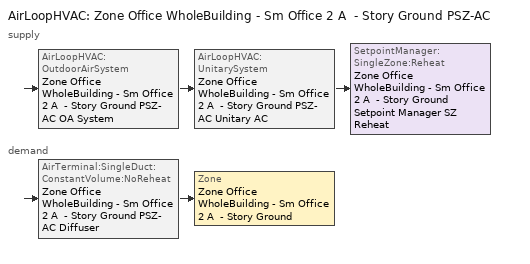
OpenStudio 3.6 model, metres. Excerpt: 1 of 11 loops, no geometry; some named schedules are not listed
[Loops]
AirLoopHVAC 'Zone Office WholeBuilding - Sm Office 2 A  - Story Ground PSZ-AC'
 supply: AirLoopHVAC:OutdoorAirSystem 'Zone Office WholeBuilding - Sm Office 2 A  - Story Ground PSZ-AC OA System' > AirLoopHVAC:UnitarySystem 'Zone Office WholeBuilding - Sm Office 2 A  - Story Ground PSZ-AC Unitary AC' > SetpointManager:SingleZone:Reheat 'Zone Office WholeBuilding - Sm Office 2 A  - Story Ground Setpoint Manager SZ Reheat'
 demand: AirTerminal:SingleDuct:ConstantVolume:NoReheat 'Zone Office WholeBuilding - Sm Office 2 A  - Story Ground PSZ-AC Diffuser' > Zone 'Zone Office WholeBuilding - Sm Office 2 A  - Story Ground'
[Sizing:Zone]
Zone Office WholeBuilding - Sm Office 2 A  - Story Ground: Zone Cooling Design Supply Air Temperature Input Method=SupplyAirTemperature; Zone Cooling Design Supply Air Temperature {C}=12.7778; Zone Cooling Design Supply Air Temperature Difference {deltaC}=11.11; Zone Heating Design Supply Air Temperature Input Method=SupplyAirTemperature; Zone Heating Design Supply Air Temperature {C}=50; Zone Heating Design Supply Air Temperature Difference {deltaC}=11.11; Zone Cooling Design Supply Air Humidity Ratio {kg-H2O/kg-air}=0.0085; Zone Heating Design Supply Air Humidity Ratio {kg-H2O/kg-air}=0.008; Cooling Design Air Flow Method=DesignDay; Heating Design Air Flow Method=DesignDay; Account for Dedicated Outdoor Air System=No; Dedicated Outdoor Air System Control Strategy=NeutralSupplyAir; Dedicated Outdoor Air Low Setpoint Temperature for Design {C}=autosize; Dedicated Outdoor Air High Setpoint Temperature for Design {C}=autosize; Zone Load Sizing Method=Sensible Load Only No Latent Load; Zone Latent Cooling Design Supply Air Humidity Ratio Input Method=HumidityRatioDifference; Zone Cooling Design Supply Air Humidity Ratio Difference {kgWater/kgDryAir}=0.005; Zone Latent Heating Design Supply Air Humidity Ratio Input Method=HumidityRatioDifference; Zone Humidification Design Supply Air Humidity Ratio Difference {kgWater/kgDryAir}=0.005
[Zone equipment]
Zone Office WholeBuilding - Sm Office 2 A  - Story Ground: Zone Office WholeBuilding - Sm Office 2 A  - Story Ground PSZ-AC Diffuser
[AirLoopHVAC]
Zone Office WholeBuilding - Sm Office 2 A  - Story Ground PSZ-AC: Availability Schedule=Zone Office WholeBuilding - Sm Office 2 A  - Story Ground PSZ-AC Occ Sch; Design Supply Air Flow Rate {m3/s}=autosize; Design Return Air Flow Fraction of Supply Air Flow=1
[Sizing:System]
Zone Office WholeBuilding - Sm Office 2 A  - Story Ground PSZ-AC: Type of Load to Size On=Sensible; Design Outdoor Air Flow Rate {m3/s}=Autosize; Central Heating Maximum System Air Flow Ratio=1; Preheat Design Temperature {C}=7.22222; Preheat Design Humidity Ratio {kg-H2O/kg-Air}=0.008; Precool Design Temperature {C}=12.7778; Precool Design Humidity Ratio {kg-H2O/kg-Air}=0.008; Central Cooling Design Supply Air Temperature {C}=12.7778; Central Heating Design Supply Air Temperature {C}=50; Sizing Option=Coincident; 100% Outdoor Air in Cooling=No; 100% Outdoor Air in Heating=No; Central Cooling Design Supply Air Humidity Ratio {kg-H2O/kg-Air}=0.0085; Central Heating Design Supply Air Humidity Ratio {kg-H2O/kg-Air}=0.008; Cooling Design Air Flow Method=DesignDay; Heating Design Air Flow Method=DesignDay; System Outdoor Air Method=ZoneSum; Zone Maximum Outdoor Air Fraction=1; Cooling Supply Air Flow Rate Per Floor Area {m3/s-m2}=0.00996765; Cooling Fraction of Autosized Cooling Supply Air Flow Rate=1; Cooling Supply Air Flow Rate Per Unit Cooling Capacity {m3/s-W}=3.94755e-05; Heating Supply Air Flow Rate Per Floor Area {m3/s-m2}=0.00996765; Heating Fraction of Autosized Heating Supply Air Flow Rate=1; Heating Fraction of Autosized Cooling Supply Air Flow Rate=1; Heating Supply Air Flow Rate Per Unit Heating Capacity {m3/s-W}=3.15882e-05; Cooling Design Capacity Method=CoolingDesignCapacity; Cooling Design Capacity {W}=autosize; Cooling Design Capacity Per Floor Area {W/m2}=234.7; Fraction of Autosized Cooling Design Capacity=1; Heating Design Capacity Method=HeatingDesignCapacity; Heating Design Capacity {W}=autosize; Heating Design Capacity Per Floor Area {W/m2}=157; Fraction of Autosized Heating Design Capacity=1; Central Cooling Capacity Control Method=OnOff; Occupant Diversity=autosize
[SetpointManager:SingleZone:Reheat]
Zone Office WholeBuilding - Sm Office 2 A  - Story Ground Setpoint Manager SZ Reheat: Minimum Supply Air Temperature {C}=12.7778; Maximum Supply Air Temperature {C}=50; Control Zone=Zone Office WholeBuilding - Sm Office 2 A  - Story Ground; Setpoint Node or NodeList=Zone Office WholeBuilding - Sm Office 2 A  - Story Ground PSZ-AC Supply Outlet Node
[Coil:Heating:Gas]
Zone Office WholeBuilding - Sm Office 2 A  - Story Ground PSZ-AC Gas Htg Coil 54kBtu/hr 0.8 Thermal Eff: Availability Schedule=Always On Discrete; Gas Burner Efficiency=0.8; Nominal Capacity {W}=AutoSize; Parasitic Electric Load {W}=0; Parasitic Gas Load {W}=0
[Coil:Heating:Electric]
Zone Office WholeBuilding - Sm Office 2 A  - Story Ground PSZ-AC No Heat: Availability Schedule=Always Off Discrete; Efficiency=1; Nominal Capacity {W}=0
[Coil:Cooling:DX:SingleSpeed]
Zone Office WholeBuilding - Sm Office 2 A  - Story Ground PSZ-AC 1spd DX AC Clg Coil 22kBtu/hr 13.0SEER: Availability Schedule=Always On Discrete; Rated Total Cooling Capacity {W}=autosize; Rated Sensible Heat Ratio=autosize; Rated COP {W/W}=3.91157; Rated Air Flow Rate {m3/s}=autosize; Rated Evaporator Fan Power Per Volume Flow Rate 2017 {W/(m3/s)}=773.3; Rated Evaporator Fan Power Per Volume Flow Rate 2023 {W/(m3/s)}=934.4; Total Cooling Capacity Function of Temperature Curve=PSZ-Fine Storage DX Coil Cap-FT; Total Cooling Capacity Function of Flow Fraction Curve=DX Coil Cap-FF; Energy Input Ratio Function of Temperature Curve=PSZ-AC DX Coil EIR-FT; Energy Input Ratio Function of Flow Fraction Curve=Split DX Coil EIR-FF; Part Load Fraction Correlation Curve=HPACCOOLPLFFPLR; Minimum Outdoor Dry-Bulb Temperature for Compressor Operation {C}=-25; Nominal Time for Condensate Removal to Begin {s}=0; Ratio of Initial Moisture Evaporation Rate and Steady State Latent Capacity=0; Maximum Cycling Rate {cycles/hr}=0; Latent Capacity Time Constant {s}=0; Condenser Type=AirCooled; Evaporative Condenser Effectiveness=0.9; Evaporative Condenser Air Flow Rate {m3/s}=autosize; Evaporative Condenser Pump Rated Power Consumption {W}=autosize; Crankcase Heater Capacity {W}=0; Maximum Outdoor Dry-Bulb Temperature for Crankcase Heater Operation {C}=10; Basin Heater Capacity {W/K}=0; Basin Heater Setpoint Temperature {C}=2
[Fan:OnOff]
Zone Office WholeBuilding - Sm Office 2 A  - Story Ground PSZ-AC Fan: Availability Schedule=Always On Discrete; Fan Total Efficiency=0.55575; Pressure Rise {Pa}=622.722; Maximum Flow Rate {m3/s}=autosize; Motor Efficiency=0.855; Motor In Airstream Fraction=1; Fan Power Ratio Function of Speed Ratio Curve=Fan On Off Power Curve; Fan Efficiency Ratio Function of Speed Ratio Curve=Fan On Off Efficiency Curve
[AirLoopHVAC:UnitarySystem]
Zone Office WholeBuilding - Sm Office 2 A  - Story Ground PSZ-AC Unitary AC: Control Type=Load; Controlling Zone or Thermostat Location=Zone Office WholeBuilding - Sm Office 2 A  - Story Ground; Dehumidification Control Type=None; Availability Schedule=Outage Availability Schedule; Supply Fan=Zone Office WholeBuilding - Sm Office 2 A  - Story Ground PSZ-AC Fan; Fan Placement=DrawThrough; Supply Air Fan Operating Mode Schedule=Zone Office WholeBuilding - Sm Office 2 A  - Story Ground PSZ-AC Occ Sch; Heating Coil=Zone Office WholeBuilding - Sm Office 2 A  - Story Ground PSZ-AC Gas Htg Coil 54kBtu/hr 0.8 Thermal Eff; DX Heating Coil Sizing Ratio=1; Cooling Coil=Zone Office WholeBuilding - Sm Office 2 A  - Story Ground PSZ-AC 1spd DX AC Clg Coil 22kBtu/hr 13.0SEER; Use DOAS DX Cooling Coil=No; DOAS DX Cooling Coil Leaving Minimum Air Temperature {C}=2; Latent Load Control=SensibleOnlyLoadControl; Supplemental Heating Coil=Zone Office WholeBuilding - Sm Office 2 A  - Story Ground PSZ-AC No Heat; Supply Air Flow Rate During Cooling Operation {m3/s}=Autosize; Supply Air Flow Rate During Heating Operation {m3/s}=Autosize; Supply Air Flow Rate When No Cooling or Heating is Required {m3/s}=Autosize; Maximum Supply Air Temperature {C}=80; Maximum Outdoor Dry-Bulb Temperature for Supplemental Heater Operation {C}=21; Maximum Cycling Rate {cycles/hr}=2.5; Heat Pump Time Constant {s}=60; Fraction of On-Cycle Power Use=0.01; Heat Pump Fan Delay Time {s}=60; Ancilliary On-Cycle Electric Power {W}=0; Ancilliary Off-Cycle Electric Power {W}=0
[Controller:OutdoorAir]
Zone Office WholeBuilding - Sm Office 2 A  - Story Ground PSZ-AC OA System Controller: Minimum Outdoor Air Flow Rate {m3/s}=autosize; Maximum Outdoor Air Flow Rate {m3/s}=Autosize; Economizer Control Type=NoEconomizer; Economizer Control Action Type=ModulateFlow; Economizer Maximum Limit Dry-Bulb Temperature {C}=28; Economizer Maximum Limit Enthalpy {J/kg}=64000; Lockout Type=LockoutWithHeating; Minimum Limit Type=FixedMinimum; Minimum Outdoor Air Schedule=Zone Office WholeBuilding - Sm Office 2 A  - Story Ground PSZ-AC Occ Sch; Maximum Fraction of Outdoor Air Schedule=ZoneOfficeWholeBuildingSmOffice2AStoryGroundPSZACmaxOASch; Controller Mechanical Ventilation=Controller Mechanical Ventilation 1; High Humidity Control=No; Heat Recovery Bypass Control Type=BypassWhenWithinEconomizerLimits
[Controller:MechanicalVentilation]
Controller Mechanical Ventilation 1: Availability Schedule=Always On Discrete
[AirLoopHVAC:OutdoorAirSystem]
Zone Office WholeBuilding - Sm Office 2 A  - Story Ground PSZ-AC OA System: Controller=Zone Office WholeBuilding - Sm Office 2 A  - Story Ground PSZ-AC OA System Controller
[AirTerminal:SingleDuct:ConstantVolume:NoReheat]
Zone Office WholeBuilding - Sm Office 2 A  - Story Ground PSZ-AC Diffuser: Availability Schedule=Always On Discrete; Maximum Air Flow Rate {m3/s}=AutoSize
[Schedule:Constant]
Name | Value
Always On Discrete | 1
Always Off Discrete | 0
[Schedule:Ruleset]
Name | Default Day Schedule | Summer Design Day Schedule | Winter Design Day Schedule
Zone Office WholeBuilding - Sm Office 2 A  - Story Ground PSZ-AC Occ Sch | Zone Office WholeBuilding - Sm Office 2 A  - Story Ground PSZ-AC Occ Sch Default | Zone Office WholeBuilding - Sm Office 2 A  - Story Ground PSZ-AC Occ Sch Summer Design Day | Zone Office WholeBuilding - Sm Office 2 A  - Story Ground PSZ-AC Occ Sch Winter Design Day
ZoneOfficeWholeBuildingSmOffice2AStoryGroundPSZACmaxOASch | ZoneOfficeWholeBuildingSmOffice2AStoryGroundPSZACmaxOASchDefault
[Schedule:Day]
Zone Office WholeBuilding - Sm Office 2 A  - Story Ground PSZ-AC Occ Sch Default; Zone Office WholeBuilding - Sm Office 2 A  - Story Ground PSZ-AC Occ Sch Winter Design Day; Zone Office WholeBuilding - Sm Office 2 A  - Story Ground PSZ-AC Occ Sch Summer Design Day; Zone Office WholeBuilding - Sm Office 2 A  - Story Ground PSZ-AC Occ Sch Sunday: 24, 0, 1
ZoneOfficeWholeBuildingSmOffice2AStoryGroundPSZACmaxOASchDefault: 24, 0, 0.7
Schedule Day 81: 1, 0, 1, 2, 0, 1, 3, 0, 1, 4, 0, 1, 5, 0, 1, 6, 0, 1, 7, 0, 1, 8, 0, 1, 9, 0, 1, 10, 0, 1, 11, 0, 1, 12, 0, 1, 13, 0, 1, 14, 0, 1, 15, 0, 1, 16, 0, 1, 17, 0, 0, 18, 0, 0, 19, 0, 0, 20, 0, 0, 21, 0, 0, 22, 0, 0, 23, 0, 0, 24, 0, 0
Schedule Day 82; Schedule Day 83; Schedule Day 84; Schedule Day 85; Schedule Day 86; Schedule Day 87; Schedule Day 258; Schedule Day 259; Schedule Day 260; Schedule Day 261; Schedule Day 262; Schedule Day 263: 1, 0, 0, 2, 0, 0, 3, 0, 0, 4, 0, 0, 5, 0, 0, 6, 0, 0, 7, 0, 0, 8, 0, 0, 9, 0, 0, 10, 0, 0, 11, 0, 0, 12, 0, 0, 13, 0, 0, 14, 0, 0, 15, 0, 0, 16, 0, 0, 17, 0, 0, 18, 0, 0, 19, 0, 0, 20, 0, 0, 21, 0, 0, 22, 0, 0, 23, 0, 0, 24, 0, 0
Schedule Day 88: 1, 0, 0, 2, 0, 0, 3, 0, 0, 4, 0, 0, 5, 0, 0, 6, 0, 0, 7, 0, 0, 8, 0, 0, 9, 0, 0, 10, 0, 0, 11, 0, 0, 12, 0, 0, 13, 0, 0, 14, 0, 0, 15, 0, 0, 16, 0, 0, 17, 0, 1, 18, 0, 1, 19, 0, 1, 20, 0, 1, 21, 0, 1, 22, 0, 1, 23, 0, 1, 24, 0, 1
Schedule Day 257: 1, 0, 0.7, 2, 0, 0.7, 3, 0, 0.7, 4, 0, 0.7, 5, 0, 0.7, 6, 0, 0.7, 7, 0, 0.7, 8, 0, 0.7, 9, 0, 0.7, 10, 0, 0.7, 11, 0, 0.7, 12, 0, 0.7, 13, 0, 0.7, 14, 0, 0.7, 15, 0, 0.7, 16, 0, 0.7, 17, 0, 0, 18, 0, 0, 19, 0, 0, 20, 0, 0, 21, 0, 0, 22, 0, 0, 23, 0, 0, 24, 0, 0
Schedule Day 264: 1, 0, 0, 2, 0, 0, 3, 0, 0, 4, 0, 0, 5, 0, 0, 6, 0, 0, 7, 0, 0, 8, 0, 0, 9, 0, 0, 10, 0, 0, 11, 0, 0, 12, 0, 0, 13, 0, 0, 14, 0, 0, 15, 0, 0, 16, 0, 0, 17, 0, 0.7, 18, 0, 0.7, 19, 0, 0.7, 20, 0, 0.7, 21, 0, 0.7, 22, 0, 0.7, 23, 0, 0.7, 24, 0, 0.7
[Schedule:Rule] Apply Sunday=Yes; Apply Monday=Yes; Apply Tuesday=Yes; Apply Wednesday=Yes; Apply Friday=Yes; Apply Saturday=Yes; Date Specification Type=DateRange
Name | Schedule Ruleset | Rule Order | Day Schedule | Start Month | Start Day | End Month | End Day | Apply Thursday
Zone Office WholeBuilding - Sm Office 2 A  - Story Ground PSZ-AC Occ Sch Sunday Rule | Zone Office WholeBuilding - Sm Office 2 A  - Story Ground PSZ-AC Occ Sch | 8 | Zone Office WholeBuilding - Sm Office 2 A  - Story Ground PSZ-AC Occ Sch Sunday | 1 | 1 | 12 | 31
Zone Office WholeBuilding - Sm Office 2 A  - Story Ground PSZ-AC Occ Sch Outage Day 304 | Zone Office WholeBuilding - Sm Office 2 A  - Story Ground PSZ-AC Occ Sch | 7 | Schedule Day 81 | 10 | 31 | 10 | 31 | Yes
Zone Office WholeBuilding - Sm Office 2 A  - Story Ground PSZ-AC Occ Sch Outage Day 305 | Zone Office WholeBuilding - Sm Office 2 A  - Story Ground PSZ-AC Occ Sch | 6 | Schedule Day 82 | 11 | 1 | 11 | 1 | Yes
Zone Office WholeBuilding - Sm Office 2 A  - Story Ground PSZ-AC Occ Sch Outage Day 306 | Zone Office WholeBuilding - Sm Office 2 A  - Story Ground PSZ-AC Occ Sch | 5 | Schedule Day 83 | 11 | 2 | 11 | 2 | Yes
Zone Office WholeBuilding - Sm Office 2 A  - Story Ground PSZ-AC Occ Sch Outage Day 307 | Zone Office WholeBuilding - Sm Office 2 A  - Story Ground PSZ-AC Occ Sch | 4 | Schedule Day 84 | 11 | 3 | 11 | 3 | Yes
Zone Office WholeBuilding - Sm Office 2 A  - Story Ground PSZ-AC Occ Sch Outage Day 308 | Zone Office WholeBuilding - Sm Office 2 A  - Story Ground PSZ-AC Occ Sch | 3 | Schedule Day 85 | 11 | 4 | 11 | 4 | Yes
Zone Office WholeBuilding - Sm Office 2 A  - Story Ground PSZ-AC Occ Sch Outage Day 309 | Zone Office WholeBuilding - Sm Office 2 A  - Story Ground PSZ-AC Occ Sch | 2 | Schedule Day 86 | 11 | 5 | 11 | 5 | Yes
Zone Office WholeBuilding - Sm Office 2 A  - Story Ground PSZ-AC Occ Sch Outage Day 310 | Zone Office WholeBuilding - Sm Office 2 A  - Story Ground PSZ-AC Occ Sch | 1 | Schedule Day 87 | 11 | 6 | 11 | 6 | Yes
Zone Office WholeBuilding - Sm Office 2 A  - Story Ground PSZ-AC Occ Sch Outage Day 311 | Zone Office WholeBuilding - Sm Office 2 A  - Story Ground PSZ-AC Occ Sch | 0 | Schedule Day 88 | 11 | 7 | 11 | 7 | Yes
ZoneOfficeWholeBuildingSmOffice2AStoryGroundPSZACmaxOASch Outage Day 304 | ZoneOfficeWholeBuildingSmOffice2AStoryGroundPSZACmaxOASch | 7 | Schedule Day 257 | 10 | 31 | 10 | 31 | Yes
ZoneOfficeWholeBuildingSmOffice2AStoryGroundPSZACmaxOASch Outage Day 305 | ZoneOfficeWholeBuildingSmOffice2AStoryGroundPSZACmaxOASch | 6 | Schedule Day 258 | 11 | 1 | 11 | 1 | Yes
ZoneOfficeWholeBuildingSmOffice2AStoryGroundPSZACmaxOASch Outage Day 306 | ZoneOfficeWholeBuildingSmOffice2AStoryGroundPSZACmaxOASch | 5 | Schedule Day 259 | 11 | 2 | 11 | 2 | Yes
ZoneOfficeWholeBuildingSmOffice2AStoryGroundPSZACmaxOASch Outage Day 307 | ZoneOfficeWholeBuildingSmOffice2AStoryGroundPSZACmaxOASch | 4 | Schedule Day 260 | 11 | 3 | 11 | 3 | Yes
ZoneOfficeWholeBuildingSmOffice2AStoryGroundPSZACmaxOASch Outage Day 308 | ZoneOfficeWholeBuildingSmOffice2AStoryGroundPSZACmaxOASch | 3 | Schedule Day 261 | 11 | 4 | 11 | 4 | Yes
ZoneOfficeWholeBuildingSmOffice2AStoryGroundPSZACmaxOASch Outage Day 309 | ZoneOfficeWholeBuildingSmOffice2AStoryGroundPSZACmaxOASch | 2 | Schedule Day 262 | 11 | 5 | 11 | 5 | Yes
ZoneOfficeWholeBuildingSmOffice2AStoryGroundPSZACmaxOASch Outage Day 310 | ZoneOfficeWholeBuildingSmOffice2AStoryGroundPSZACmaxOASch | 1 | Schedule Day 263 | 11 | 6 | 11 | 6 | Yes
ZoneOfficeWholeBuildingSmOffice2AStoryGroundPSZACmaxOASch Outage Day 311 | ZoneOfficeWholeBuildingSmOffice2AStoryGroundPSZACmaxOASch | 0 | Schedule Day 264 | 11 | 7 | 11 | 7 | Yes
[Curve:Exponent]
Fan On Off Power Curve: Coefficient1 Constant=1; Coefficient2 Constant=0; Coefficient3 Constant=0; Minimum Value of x=0; Maximum Value of x=1
[Curve:Cubic]
Fan On Off Efficiency Curve: Coefficient1 Constant=1; Coefficient2 x=0; Coefficient3 x**2=0; Coefficient4 x**3=0; Minimum Value of x=0; Maximum Value of x=1
[Curve:Biquadratic] Minimum Value of x=12.77778; Maximum Value of x=23.88889; Minimum Value of y=23.88889; Maximum Value of y=46.11111
Name | Coefficient1 Constant | Coefficient2 x | Coefficient3 x**2 | Coefficient4 y | Coefficient5 y**2 | Coefficient6 x*y
PSZ-Fine Storage DX Coil Cap-FT | 0.942588 | 0.00954335 | 0.00068377 | -0.0110427 | 5.249e-06 | -9.72e-06
PSZ-AC DX Coil EIR-FT | 0.342414 | 0.034885 | -0.0006237 | 0.00497722 | 0.000437951 | -0.000728028
[Curve:Quadratic]
Name | Coefficient1 Constant | Coefficient2 x | Coefficient3 x**2 | Minimum Value of x | Maximum Value of x
DX Coil Cap-FF | 0.8 | 0.2 | 0 | 0.5 | 1.5
Split DX Coil EIR-FF | 1.1552 | -0.1808 | 0.0256 | 0.5 | 1.5
HPACCOOLPLFFPLR | 0.85 | 0.15 | 0 | 0 | 1
